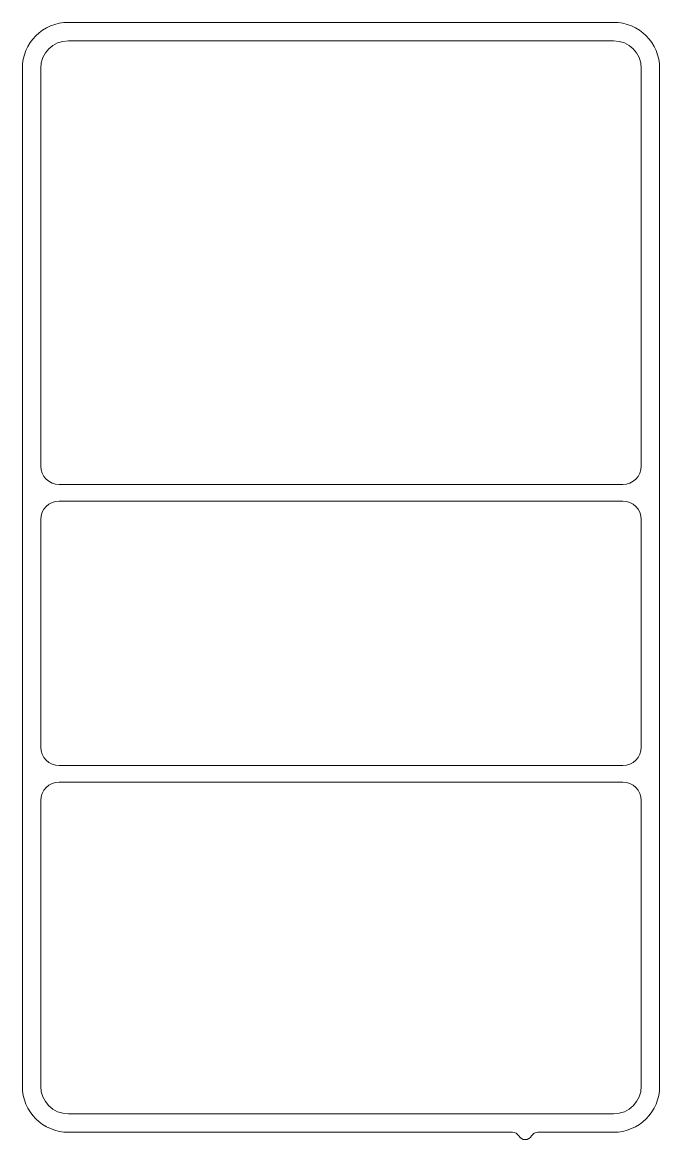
# Model space of a CAD drawing. Header units: millimetres. Extents: x -5 to 64, y -1 to 120.
import ezdxf

# ---------------------------------------------------------------- set-up
doc = ezdxf.new("R2010")
doc.units = ezdxf.units.MM
doc.layers.add('3', color=7, linetype='Continuous', true_color=0xffffff)

msp = doc.modelspace()

# ---------------------------------------------------------------- linework, layer by layer
at = {"layer": '3', "color": 163, "linetype": 'Continuous', "lineweight": 18}
for p, q in [((59.2, 120.44849), (0, 120.44849)), ((59.2, 118.44849), (0, 118.44849)), ((-5, 115.44849), (-5, 5)), ((-3, 115.44849), (-3, 72.3)), ((62.2, 72.3), (62.2, 115.44849)), ((64.2, 5), (64.2, 115.44849)), ((-1, 70.3), (60.2, 70.3)), ((-1, 68.5), (60.2, 68.5)), ((-3, 66.5), (-3, 41.8)), ((62.2, 41.8), (62.2, 66.5)), ((-1, 39.8), (60.2, 39.8)), ((-1, 38), (60.2, 38)), ((-3, 36), (-3, 5)), ((62.2, 5), (62.2, 36)), ((0, 2), (59.2, 2)), ((0, 0), (48.214359, 0)), ((50.985641, 0), (59.2, 0))]:
    msp.add_line(p, q, dxfattribs=at)
for centre, radius, start, end in [((0, 115.44849), 5, 90, 180), ((59.2, 115.44849), 5, 0, 90), ((0, 115.44849), 3, 90, 180), ((59.2, 115.44849), 3, 0, 90), ((-1, 72.3), 2, 180, 270), ((60.2, 72.3), 2, 270, 0), ((-1, 66.5), 2, 90, 180), ((60.2, 66.5), 2, 0, 90), ((-1, 41.8), 2, 180, 270), ((60.2, 41.8), 2, 270, 0), ((-1, 36), 2, 90, 180), ((60.2, 36), 2, 0, 90), ((0, 5), 5, 180, 270), ((0, 5), 3, 180, 270), ((59.2, 5), 5, 270, 0), ((59.2, 5), 3, 270, 0)]:
    msp.add_arc(centre, radius, start, end, dxfattribs=at)
at = {"layer": '3', "color": 51, "linetype": 'Continuous', "lineweight": 18}
for centre, start, end in [((48.214359, -0.8), 30, 90), ((50.985641, -0.8), 90, 150), ((49.6, 0), 210, 330)]:
    msp.add_arc(centre, 0.8, start, end, dxfattribs=at)

doc.saveas('drawing.dxf')
